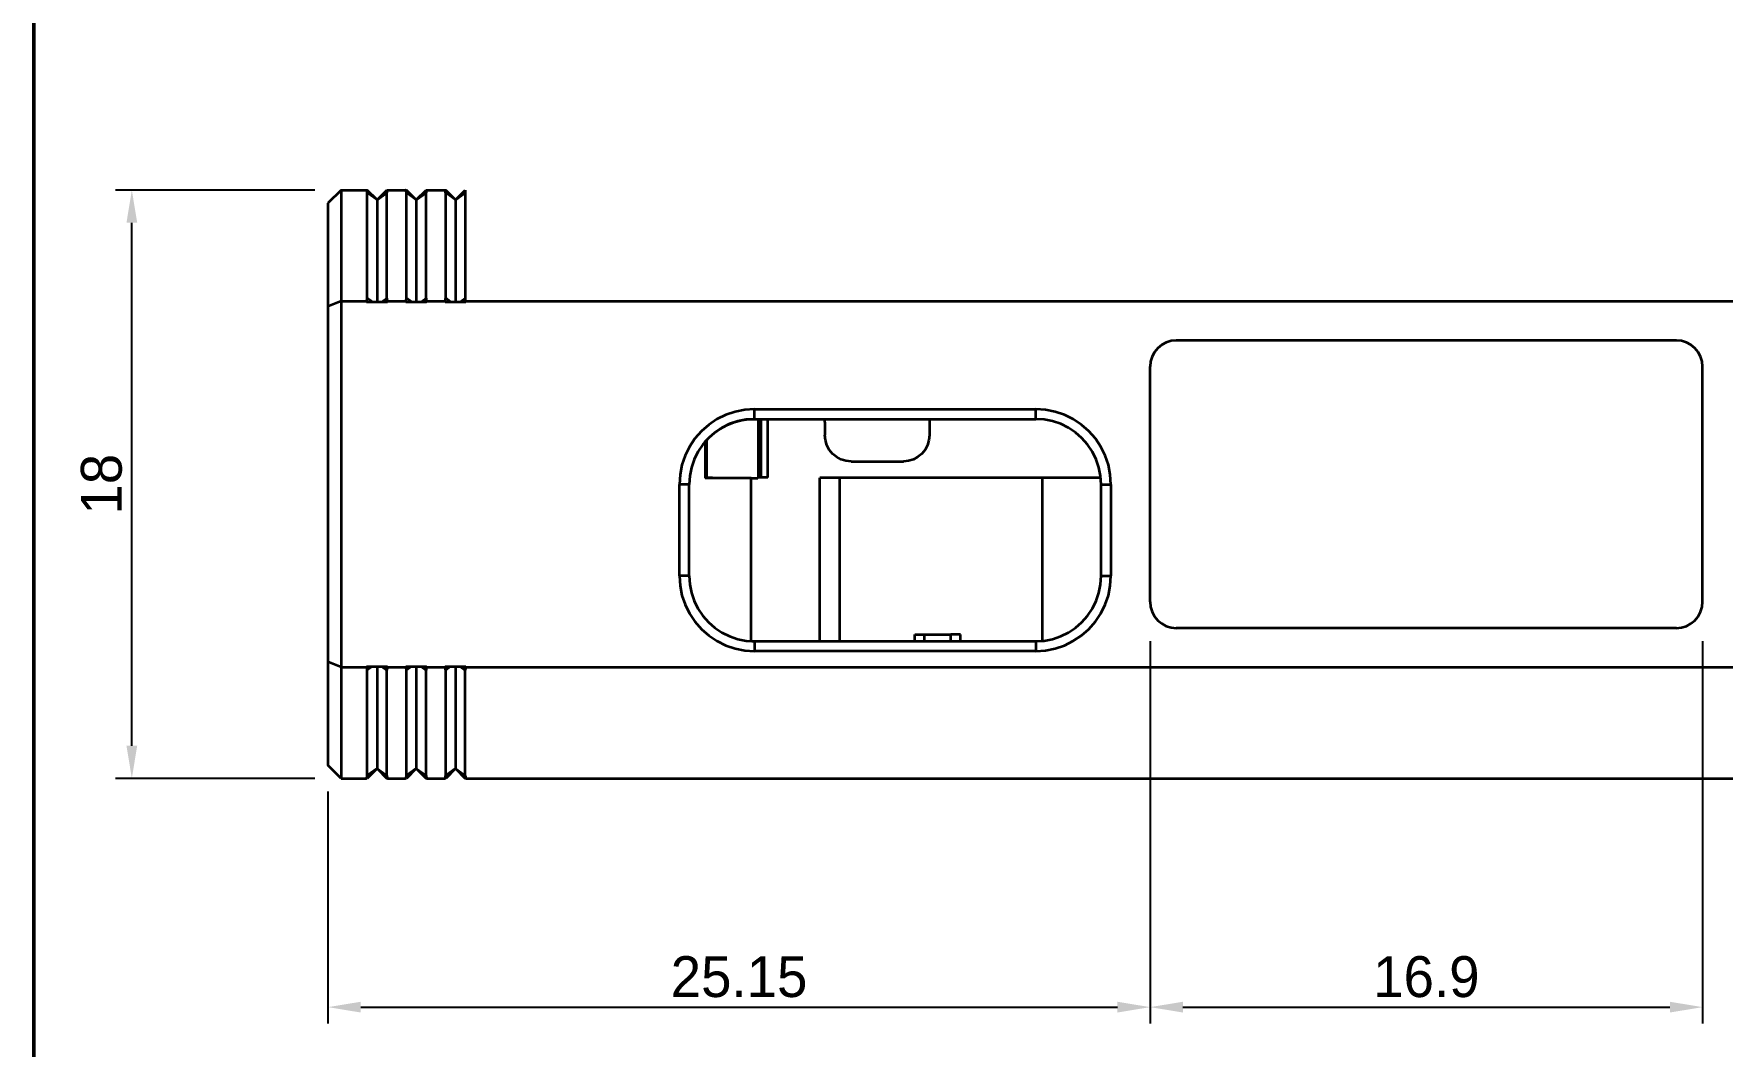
# Model space of a CAD drawing. Header units: millimetres. Extents: x 0 to 420, y 0 to 297.
# Drawn here: x 10 to 113.3, y 143.6 to 205.6 of the extents above; entities that cross this region are included whole.
import ezdxf

# ---------------------------------------------------------------- set-up
doc = ezdxf.new("R2010")
doc.units = ezdxf.units.MM
for name, color, linetype, lineweight in [('BORDER', 7, 'Continuous', 50), ('DIM', 5, 'Continuous', 13), ('VISIBLE', 7, 'Continuous', 35)]:
    doc.layers.add(name, color=color, linetype=linetype, lineweight=lineweight)
doc.dimstyles.new('FK', dxfattribs={"dimtxt": 2.5, "dimasz": 2, "dimexe": 1, "dimexo": 0.8, "dimgap": 0.6, "dimtad": 1, "dimdec": 3, "dimlfac": 0.5, "dimdsep": 46, "dimcen": 2.5, "dimclrd": 5, "dimclre": 5, "dimclrt": 7, "dimazin": 3, "dimtfac": 1, "dimtmove": 0, "dimatfit": 3})

msp = doc.modelspace()

# ---------------------------------------------------------------- linework, layer by layer
at = {"layer": 'BORDER'}
msp.add_lwpolyline([(10, 10), (410, 10), (410, 287), (10, 287)], close=True, dxfattribs=at)
at = {"layer": 'VISIBLE'}
for points in [[(28.8, 196), (28, 195.2)], [(28.8, 196), (30.3506, 196)], [(28.8, 196), (28.8, 189.2)], [(30.3506, 196), (30.3575, 196), (30.3638, 196), (30.3696, 196), (30.3749, 196), (30.3797, 196), (30.384, 196), (30.3878, 196), (30.391, 196), (30.3938, 196), (30.396, 196), (30.3978, 196), (30.399, 196), (30.3998, 196), (30.4, 196)], [(30.4, 195.8243), (30.3998, 195.8365), (30.399, 195.8487), (30.3978, 195.861), (30.396, 195.8732), (30.3938, 195.8856), (30.391, 195.8979), (30.3878, 195.9104), (30.384, 195.9229), (30.3797, 195.9355), (30.3749, 195.9481), (30.3696, 195.9609), (30.3638, 195.9738), (30.3575, 195.9868), (30.3506, 196)], [(31, 195.4), (30.4, 196)], [(31, 195.4), (30.4, 196)], [(30.4, 189.3757), (30.4, 195.8243)], [(31, 195.4), (30.4, 195.8243)], [(31, 195.4), (31.6, 196)], [(31, 195.4), (31.6, 195.8243)], [(31, 195.4), (31, 189.16)], [(31.6, 196), (31.6002, 196), (31.601, 196), (31.6022, 196), (31.604, 196), (31.6062, 196), (31.609, 196), (31.6122, 196), (31.616, 196), (31.6203, 196), (31.6251, 196), (31.6304, 196), (31.6362, 196), (31.6425, 196), (31.6494, 196)], [(31.6494, 196), (31.6425, 195.9868), (31.6362, 195.9738), (31.6304, 195.9609), (31.6251, 195.9481), (31.6203, 195.9355), (31.616, 195.9229), (31.6122, 195.9104), (31.609, 195.8979), (31.6062, 195.8856), (31.604, 195.8732), (31.6022, 195.861), (31.601, 195.8487), (31.6002, 195.8365), (31.6, 195.8243)], [(31.6, 189.3757), (31.6, 195.8243)], [(31.6494, 196), (32.7506, 196)], [(32.7506, 196), (32.7575, 196), (32.7638, 196), (32.7696, 196), (32.7749, 196), (32.7797, 196), (32.784, 196), (32.7878, 196), (32.791, 196), (32.7938, 196), (32.796, 196), (32.7978, 196), (32.799, 196), (32.7998, 196), (32.8, 196)], [(32.8, 195.8243), (32.7998, 195.8365), (32.799, 195.8487), (32.7978, 195.861), (32.796, 195.8732), (32.7938, 195.8856), (32.791, 195.8979), (32.7878, 195.9104), (32.784, 195.9229), (32.7797, 195.9355), (32.7749, 195.9481), (32.7696, 195.9609), (32.7638, 195.9738), (32.7575, 195.9868), (32.7506, 196)], [(33.4, 195.4), (32.8, 196)], [(32.8, 189.3757), (32.8, 195.8243)], [(33.4, 195.4), (32.8, 195.8243)], [(33.4, 195.4), (34, 196)], [(33.4, 195.4), (34, 195.8243)], [(33.4, 195.4), (33.4, 189.16)], [(34, 196), (34.0002, 196), (34.001, 196), (34.0022, 196), (34.004, 196), (34.0062, 196), (34.009, 196), (34.0122, 196), (34.016, 196), (34.0203, 196), (34.0251, 196), (34.0304, 196), (34.0362, 196), (34.0425, 196), (34.0494, 196)], [(34.0494, 196), (34.0425, 195.9868), (34.0362, 195.9738), (34.0304, 195.9609), (34.0251, 195.9481), (34.0203, 195.9355), (34.016, 195.9229), (34.0122, 195.9104), (34.009, 195.8979), (34.0062, 195.8856), (34.004, 195.8732), (34.0022, 195.861), (34.001, 195.8487), (34.0002, 195.8365), (34, 195.8243)], [(34, 189.3757), (34, 195.8243)], [(34.0494, 196), (35.1506, 196)], [(35.1506, 196), (35.1575, 196), (35.1638, 196), (35.1696, 196), (35.1749, 196), (35.1797, 196), (35.184, 196), (35.1878, 196), (35.191, 196), (35.1938, 196), (35.196, 196), (35.1978, 196), (35.199, 196), (35.1998, 196), (35.2, 196)], [(35.2, 195.8243), (35.1998, 195.8365), (35.199, 195.8487), (35.1978, 195.861), (35.196, 195.8732), (35.1938, 195.8856), (35.191, 195.8979), (35.1878, 195.9104), (35.184, 195.9229), (35.1797, 195.9355), (35.1749, 195.9481), (35.1696, 195.9609), (35.1638, 195.9738), (35.1575, 195.9868), (35.1506, 196)], [(35.8, 195.4), (35.2, 196)], [(35.2, 189.3757), (35.2, 195.8243)], [(35.8, 195.4), (35.2, 195.8243)], [(35.8, 195.4), (36.4, 196)], [(35.8, 195.4), (36.4, 195.8243)], [(35.8, 195.4), (35.8, 189.16)], [(36.4, 196), (36.4, 195.9991), (36.4, 195.9962), (36.4, 195.9915), (36.4, 195.985), (36.4, 195.9766), (36.4, 195.9663), (36.4, 195.9543), (36.4, 195.9406), (36.4, 195.9251), (36.4, 195.908), (36.4, 195.8893), (36.4, 195.8691), (36.4, 195.8474), (36.4, 195.8243)], [(36.4, 195.8243), (36.4, 189.3757)], [(28, 195.2), (28, 188.8686)], [(28.8, 189.2), (28, 188.8686)], [(28.8, 189.2), (30.3506, 189.2)], [(28.8, 189.2), (28.8, 166.8)], [(30.3506, 189.2), (30.3575, 189.2132), (30.3638, 189.2262), (30.3696, 189.2391), (30.3749, 189.2519), (30.3797, 189.2645), (30.384, 189.2771), (30.3878, 189.2896), (30.391, 189.3021), (30.3938, 189.3144), (30.396, 189.3268), (30.3978, 189.339), (30.399, 189.3513), (30.3998, 189.3635), (30.4, 189.3757)], [(30.3648, 189.16), (30.3639, 189.1628), (30.3629, 189.1657), (30.362, 189.1685), (30.361, 189.1713), (30.36, 189.1742), (30.359, 189.177), (30.358, 189.1799), (30.357, 189.1827), (30.3559, 189.1856), (30.3549, 189.1885), (30.3538, 189.1914), (30.3528, 189.1942), (30.3517, 189.1971), (30.3506, 189.2)], [(30.3648, 189.16), (31.6352, 189.16)], [(30.7051, 189.16), (30.4, 189.3757)], [(31.2949, 189.16), (31.6, 189.3757)], [(31.6, 189.3757), (31.6002, 189.3635), (31.601, 189.3513), (31.6022, 189.339), (31.604, 189.3268), (31.6062, 189.3144), (31.609, 189.3021), (31.6122, 189.2896), (31.616, 189.2771), (31.6203, 189.2645), (31.6251, 189.2519), (31.6304, 189.2391), (31.6362, 189.2262), (31.6425, 189.2132), (31.6494, 189.2)], [(31.6494, 189.2), (31.6483, 189.1971), (31.6472, 189.1942), (31.6462, 189.1914), (31.6451, 189.1885), (31.6441, 189.1856), (31.643, 189.1827), (31.642, 189.1799), (31.641, 189.177), (31.64, 189.1742), (31.639, 189.1713), (31.638, 189.1685), (31.6371, 189.1657), (31.6361, 189.1628), (31.6352, 189.16)], [(31.6494, 189.2), (32.7506, 189.2)], [(32.7506, 189.2), (32.7575, 189.2132), (32.7638, 189.2262), (32.7696, 189.2391), (32.7749, 189.2519), (32.7797, 189.2645), (32.784, 189.2771), (32.7878, 189.2896), (32.791, 189.3021), (32.7938, 189.3144), (32.796, 189.3268), (32.7978, 189.339), (32.799, 189.3513), (32.7998, 189.3635), (32.8, 189.3757)], [(32.7648, 189.16), (32.7639, 189.1628), (32.7629, 189.1657), (32.762, 189.1685), (32.761, 189.1713), (32.76, 189.1742), (32.759, 189.177), (32.758, 189.1799), (32.757, 189.1827), (32.7559, 189.1856), (32.7549, 189.1885), (32.7538, 189.1914), (32.7528, 189.1942), (32.7517, 189.1971), (32.7506, 189.2)], [(32.7648, 189.16), (34.0352, 189.16)], [(33.1051, 189.16), (32.8, 189.3757)], [(33.6949, 189.16), (34, 189.3757)], [(34, 189.3757), (34.0002, 189.3635), (34.001, 189.3513), (34.0022, 189.339), (34.004, 189.3268), (34.0062, 189.3144), (34.009, 189.3021), (34.0122, 189.2896), (34.016, 189.2771), (34.0203, 189.2645), (34.0251, 189.2519), (34.0304, 189.2391), (34.0362, 189.2262), (34.0425, 189.2132), (34.0494, 189.2)], [(34.0494, 189.2), (34.0483, 189.1971), (34.0472, 189.1942), (34.0462, 189.1914), (34.0451, 189.1885), (34.0441, 189.1856), (34.043, 189.1827), (34.042, 189.1799), (34.041, 189.177), (34.04, 189.1742), (34.039, 189.1713), (34.038, 189.1685), (34.0371, 189.1657), (34.0361, 189.1628), (34.0352, 189.16)], [(34.0494, 189.2), (35.1506, 189.2)], [(35.1506, 189.2), (35.1575, 189.2132), (35.1638, 189.2262), (35.1696, 189.2391), (35.1749, 189.2519), (35.1797, 189.2645), (35.184, 189.2771), (35.1878, 189.2896), (35.191, 189.3021), (35.1938, 189.3144), (35.196, 189.3268), (35.1978, 189.339), (35.199, 189.3513), (35.1998, 189.3635), (35.2, 189.3757)], [(35.1648, 189.16), (35.1639, 189.1628), (35.1629, 189.1657), (35.162, 189.1685), (35.161, 189.1713), (35.16, 189.1742), (35.159, 189.177), (35.158, 189.1799), (35.157, 189.1827), (35.1559, 189.1856), (35.1549, 189.1885), (35.1538, 189.1914), (35.1528, 189.1942), (35.1517, 189.1971), (35.1506, 189.2)], [(35.1648, 189.16), (36.4352, 189.16)], [(35.5051, 189.16), (35.2, 189.3757)], [(36.0949, 189.16), (36.4, 189.3757)], [(36.4, 189.3757), (36.4, 189.3647), (36.4, 189.3535), (36.4, 189.3419), (36.4, 189.3302), (36.4, 189.3181), (36.4, 189.3058), (36.4, 189.2933), (36.4, 189.2806), (36.4, 189.2677), (36.4, 189.2545), (36.4, 189.2412), (36.4, 189.2276), (36.4, 189.2139), (36.4, 189.2)], [(36.4494, 189.2), (36.4457, 189.2), (36.4421, 189.2), (36.4384, 189.2), (36.4348, 189.2), (36.4312, 189.2), (36.4277, 189.2), (36.4241, 189.2), (36.4206, 189.2), (36.4171, 189.2), (36.4137, 189.2), (36.4102, 189.2), (36.4068, 189.2), (36.4034, 189.2), (36.4, 189.2)], [(36.4494, 189.2), (36.4483, 189.1971), (36.4472, 189.1942), (36.4462, 189.1914), (36.4451, 189.1885), (36.4441, 189.1856), (36.443, 189.1827), (36.442, 189.1799), (36.441, 189.177), (36.44, 189.1742), (36.439, 189.1713), (36.438, 189.1685), (36.4371, 189.1657), (36.4361, 189.1628), (36.4352, 189.16)], [(36.4494, 189.2), (203.2506, 189.2)], [(28, 188.8686), (28, 167.1314)], [(79.9, 186.8), (79.5879, 186.7693), (79.2877, 186.6782), (79.0111, 186.5304), (78.7686, 186.3314), (78.5696, 186.0889), (78.4218, 185.8123), (78.3307, 185.5121), (78.3, 185.2)], [(110.5, 186.8), (79.9, 186.8)], [(112.1, 185.2), (112.0693, 185.5121), (111.9782, 185.8123), (111.8304, 186.0889), (111.6314, 186.3314), (111.3889, 186.5304), (111.1123, 186.6782), (110.8121, 186.7693), (110.5, 186.8)], [(78.3, 170.8), (78.3, 185.2)], [(112.1, 170.8), (112.1, 185.2)], [(54.1, 182.59), (53.4996, 182.5506), (52.9094, 182.4333), (52.3397, 182.2398), (51.8, 181.9737), (51.2997, 181.6394), (50.8473, 181.2427), (50.4506, 180.7903), (50.1163, 180.29), (49.8502, 179.7503), (49.6567, 179.1806), (49.5394, 178.5904), (49.5, 177.99)], [(54.1, 181.99), (53.5779, 181.9558), (53.0647, 181.8537), (52.5693, 181.6855), (52.1, 181.4541), (51.665, 181.1634), (51.2716, 180.8184), (50.9266, 180.425), (50.6359, 179.99), (50.4045, 179.5207), (50.2363, 179.0253), (50.1342, 178.5121), (50.1, 177.99)], [(51.0852, 180.6189), (51.3334, 180.8789), (51.6371, 181.1419), (51.9963, 181.3922), (52.4083, 181.6147), (52.8585, 181.7925), (53.3156, 181.9123), (53.7401, 181.9738), (54.1, 181.99)], [(54.1, 182.59), (71.3, 182.59)], [(54.1, 181.99), (54.1, 182.59)], [(54.1, 181.99), (71.3, 181.99)], [(54.3148, 181.99), (54.3148, 178.42)], [(54.5005, 178.42), (54.5005, 181.99)], [(54.9, 178.42), (54.9, 181.99)], [(58.4, 181.8), (58.4113, 181.99)], [(64.7887, 181.99), (64.8, 181.8)], [(75.9, 177.99), (75.8606, 178.5904), (75.7433, 179.1806), (75.5498, 179.7503), (75.2837, 180.29), (74.9494, 180.7903), (74.5527, 181.2427), (74.1003, 181.6394), (73.6, 181.9737), (73.0603, 182.2398), (72.4906, 182.4333), (71.9004, 182.5506), (71.3, 182.59)], [(71.3, 181.99), (71.3, 182.59)], [(75.3, 177.99), (75.2658, 178.5121), (75.1637, 179.0253), (74.9955, 179.5207), (74.7641, 179.99), (74.4734, 180.425), (74.1284, 180.8184), (73.735, 181.1634), (73.3, 181.4541), (72.8307, 181.6855), (72.3353, 181.8537), (71.8221, 181.9558), (71.3, 181.99)], [(58.4, 181.8), (58.4, 181)], [(60, 179.4), (59.6879, 179.4307), (59.3877, 179.5218), (59.1111, 179.6696), (58.8686, 179.8686), (58.6696, 180.1111), (58.5218, 180.3877), (58.4307, 180.6879), (58.4, 181)], [(64.8, 181), (64.7693, 180.6879), (64.6782, 180.3877), (64.5304, 180.1111), (64.3314, 179.8686), (64.0889, 179.6696), (63.8123, 179.5218), (63.5121, 179.4307), (63.2, 179.4)], [(64.8, 181.8), (64.8, 181)], [(51.0852, 180.6189), (51.0852, 178.38)], [(51.1881, 178.4), (51.1881, 180.7325)], [(60, 179.4), (63.2, 179.4)], [(49.5, 172.39), (49.5, 177.99)], [(50.1, 177.99), (49.5, 177.99)], [(50.1, 172.39), (50.1, 177.99)], [(53.8818, 178.38), (51.0852, 178.38)], [(51.851, 178.38), (51.7867, 178.38), (51.7236, 178.38), (51.6617, 178.38), (51.6012, 178.38), (51.5421, 178.38), (51.4844, 178.38), (51.4284, 178.38), (51.3739, 178.38), (51.3212, 178.38), (51.2702, 178.38), (51.221, 178.38), (51.1738, 178.38), (51.1285, 178.38), (51.0852, 178.38)], [(51.5249, 178.4), (51.4969, 178.4), (51.4695, 178.4), (51.4426, 178.4), (51.4164, 178.4), (51.3908, 178.4), (51.3658, 178.4), (51.3414, 178.4), (51.3176, 178.4), (51.2944, 178.4), (51.2719, 178.4), (51.25, 178.4), (51.2288, 178.4), (51.2081, 178.4), (51.1881, 178.4)], [(51.1881, 178.4), (51.228, 178.4), (51.2691, 178.4), (51.3115, 178.4), (51.3552, 178.4), (51.4001, 178.4), (51.4461, 178.4), (51.4932, 178.4), (51.5415, 178.4), (51.5907, 178.4), (51.641, 178.4), (51.6922, 178.4), (51.7443, 178.4), (51.7972, 178.4), (51.851, 178.4)], [(51.851, 178.38), (51.851, 178.4)], [(52.1, 178.38), (52.0821, 178.38), (52.0642, 178.38), (52.0463, 178.38), (52.0284, 178.38), (52.0105, 178.38), (51.9927, 178.38), (51.9748, 178.38), (51.957, 178.38), (51.9392, 178.38), (51.9215, 178.38), (51.9038, 178.38), (51.8862, 178.38), (51.8686, 178.38), (51.851, 178.38)], [(53.8818, 178.38), (54.3, 178.38)], [(53.8818, 168.396), (53.8818, 178.38)], [(54.3, 178.42), (54.3, 178.38)], [(54.3, 178.42), (54.3011, 178.42), (54.3021, 178.42), (54.3032, 178.42), (54.3043, 178.42), (54.3053, 178.42), (54.3064, 178.42), (54.3074, 178.42), (54.3085, 178.42), (54.3095, 178.42), (54.3106, 178.42), (54.3117, 178.42), (54.3127, 178.42), (54.3138, 178.42), (54.3148, 178.42)], [(54.5005, 178.42), (54.3148, 178.42)], [(54.9, 178.42), (54.8714, 178.42), (54.8428, 178.42), (54.8143, 178.42), (54.7857, 178.42), (54.7571, 178.42), (54.7286, 178.42), (54.7, 178.42), (54.6715, 178.42), (54.6429, 178.42), (54.6144, 178.42), (54.5859, 178.42), (54.5574, 178.42), (54.529, 178.42), (54.5005, 178.42)], [(58.1, 168.39), (58.1, 178.4)], [(59.3, 178.4), (59.2925, 178.4), (59.2699, 178.4), (59.2327, 178.4), (59.1812, 178.4), (59.1161, 178.4), (59.0382, 178.4), (58.9485, 178.4), (58.8482, 178.4), (58.7384, 178.4), (58.6207, 178.4), (58.4963, 178.4), (58.367, 178.4), (58.2344, 178.4), (58.1, 178.4)], [(71.7182, 178.4), (59.3, 178.4)], [(59.3, 178.4), (59.3, 168.39)], [(75.2789, 178.4), (71.7182, 178.4)], [(71.7182, 168.4119), (71.7182, 178.4)], [(75.3, 172.39), (75.3, 177.99)], [(75.3, 177.99), (75.9, 177.99)], [(75.9, 177.99), (75.9, 172.39)], [(49.5, 172.39), (49.5394, 171.7896), (49.6567, 171.1994), (49.8502, 170.6297), (50.1163, 170.09), (50.4506, 169.5897), (50.8473, 169.1373), (51.2997, 168.7406), (51.8, 168.4063), (52.3397, 168.1402), (52.9094, 167.9467), (53.4996, 167.8294), (54.1, 167.79)], [(50.1, 172.39), (49.5, 172.39)], [(50.1, 172.39), (50.1342, 171.8679), (50.2363, 171.3547), (50.4045, 170.8593), (50.6359, 170.39), (50.9266, 169.955), (51.2716, 169.5616), (51.665, 169.2166), (52.1, 168.9259), (52.5693, 168.6945), (53.0647, 168.5263), (53.5779, 168.4242), (54.1, 168.39)], [(71.3, 167.79), (71.9004, 167.8294), (72.4906, 167.9467), (73.0603, 168.1402), (73.6, 168.4063), (74.1003, 168.7406), (74.5527, 169.1373), (74.9494, 169.5897), (75.2837, 170.09), (75.5498, 170.6297), (75.7433, 171.1994), (75.8606, 171.7896), (75.9, 172.39)], [(71.3, 168.39), (71.8221, 168.4242), (72.3353, 168.5263), (72.8307, 168.6945), (73.3, 168.9259), (73.735, 169.2166), (74.1284, 169.5616), (74.4734, 169.955), (74.7641, 170.39), (74.9955, 170.8593), (75.1637, 171.3547), (75.2658, 171.8679), (75.3, 172.39)], [(75.3, 172.39), (75.9, 172.39)], [(78.3, 170.8), (78.3307, 170.4879), (78.4218, 170.1877), (78.5696, 169.9111), (78.7686, 169.6686), (79.0111, 169.4696), (79.2877, 169.3218), (79.5879, 169.2307), (79.9, 169.2)], [(110.5, 169.2), (110.8121, 169.2307), (111.1123, 169.3218), (111.3889, 169.4696), (111.6314, 169.6686), (111.8304, 169.9111), (111.9782, 170.1877), (112.0693, 170.4879), (112.1, 170.8)], [(53.9362, 168.3934), (54.1, 168.39)], [(54.1, 168.39), (71.3, 168.39)], [(54.1, 168.39), (54.1, 167.79)], [(63.9, 168.8), (63.9038, 168.8), (63.915, 168.8), (63.9337, 168.8), (63.9594, 168.8), (63.992, 168.8), (64.0309, 168.8), (64.0757, 168.8), (64.1259, 168.8), (64.1808, 168.8), (64.2397, 168.8), (64.3018, 168.8), (64.3665, 168.8), (64.4328, 168.8), (64.5, 168.8)], [(63.9, 168.39), (63.9, 168.8)], [(64.5, 168.8), (66.1, 168.8)], [(64.5, 168.39), (64.5, 168.8)], [(66.7, 168.8), (66.6962, 168.8), (66.685, 168.8), (66.6663, 168.8), (66.6406, 168.8), (66.608, 168.8), (66.5691, 168.8), (66.5243, 168.8), (66.4741, 168.8), (66.4192, 168.8), (66.3603, 168.8), (66.2982, 168.8), (66.2335, 168.8), (66.1672, 168.8), (66.1, 168.8)], [(66.1, 168.39), (66.1, 168.8)], [(66.7, 168.39), (66.7, 168.8)], [(66.7, 168.39), (66.7, 168.8)], [(66.7, 168.39), (66.7, 168.8)], [(71.3, 168.39), (71.3, 167.79)], [(110.5, 169.2), (79.9, 169.2)], [(71.3, 167.79), (54.1, 167.79)], [(28, 167.1314), (28, 160.8)], [(28.8, 166.8), (28, 167.1314)], [(28.8, 166.8), (30.3506, 166.8)], [(28.8, 166.8), (28.8, 160)], [(30.3506, 166.8), (30.3517, 166.8029), (30.3528, 166.8058), (30.3538, 166.8086), (30.3549, 166.8115), (30.3559, 166.8144), (30.357, 166.8173), (30.358, 166.8201), (30.359, 166.823), (30.36, 166.8258), (30.361, 166.8287), (30.362, 166.8315), (30.3629, 166.8343), (30.3639, 166.8372), (30.3648, 166.84)], [(30.4, 166.6243), (30.3998, 166.6365), (30.399, 166.6487), (30.3978, 166.661), (30.396, 166.6732), (30.3938, 166.6856), (30.391, 166.6979), (30.3878, 166.7104), (30.384, 166.7229), (30.3797, 166.7355), (30.3749, 166.7481), (30.3696, 166.7609), (30.3638, 166.7738), (30.3575, 166.7868), (30.3506, 166.8)], [(30.3648, 166.84), (31.6352, 166.84)], [(30.7051, 166.84), (30.4, 166.6243)], [(30.4, 160.1757), (30.4, 166.6243)], [(31, 166.84), (31, 160.6)], [(31.2949, 166.84), (31.6, 166.6243)], [(31.6494, 166.8), (31.6425, 166.7868), (31.6362, 166.7738), (31.6304, 166.7609), (31.6251, 166.7481), (31.6203, 166.7355), (31.616, 166.7229), (31.6122, 166.7104), (31.609, 166.6979), (31.6062, 166.6856), (31.604, 166.6732), (31.6022, 166.661), (31.601, 166.6487), (31.6002, 166.6365), (31.6, 166.6243)], [(31.6, 160.1757), (31.6, 166.6243)], [(31.6352, 166.84), (31.6361, 166.8372), (31.6371, 166.8343), (31.638, 166.8315), (31.639, 166.8287), (31.64, 166.8258), (31.641, 166.823), (31.642, 166.8201), (31.643, 166.8173), (31.6441, 166.8144), (31.6451, 166.8115), (31.6462, 166.8086), (31.6472, 166.8058), (31.6483, 166.8029), (31.6494, 166.8)], [(31.6494, 166.8), (32.7506, 166.8)], [(32.7506, 166.8), (32.7517, 166.8029), (32.7528, 166.8058), (32.7538, 166.8086), (32.7549, 166.8115), (32.7559, 166.8144), (32.757, 166.8173), (32.758, 166.8201), (32.759, 166.823), (32.76, 166.8258), (32.761, 166.8287), (32.762, 166.8315), (32.7629, 166.8343), (32.7639, 166.8372), (32.7648, 166.84)], [(32.8, 166.6243), (32.7998, 166.6365), (32.799, 166.6487), (32.7978, 166.661), (32.796, 166.6732), (32.7938, 166.6856), (32.791, 166.6979), (32.7878, 166.7104), (32.784, 166.7229), (32.7797, 166.7355), (32.7749, 166.7481), (32.7696, 166.7609), (32.7638, 166.7738), (32.7575, 166.7868), (32.7506, 166.8)], [(32.7648, 166.84), (34.0352, 166.84)], [(33.1051, 166.84), (32.8, 166.6243)], [(32.8, 160.1757), (32.8, 166.6243)], [(33.4, 166.84), (33.4, 160.6)], [(33.6949, 166.84), (34, 166.6243)], [(34.0494, 166.8), (34.0425, 166.7868), (34.0362, 166.7738), (34.0304, 166.7609), (34.0251, 166.7481), (34.0203, 166.7355), (34.016, 166.7229), (34.0122, 166.7104), (34.009, 166.6979), (34.0062, 166.6856), (34.004, 166.6732), (34.0022, 166.661), (34.001, 166.6487), (34.0002, 166.6365), (34, 166.6243)], [(34, 160.1757), (34, 166.6243)], [(34.0352, 166.84), (34.0361, 166.8372), (34.0371, 166.8343), (34.038, 166.8315), (34.039, 166.8287), (34.04, 166.8258), (34.041, 166.823), (34.042, 166.8201), (34.043, 166.8173), (34.0441, 166.8144), (34.0451, 166.8115), (34.0462, 166.8086), (34.0472, 166.8058), (34.0483, 166.8029), (34.0494, 166.8)], [(34.0494, 166.8), (35.1506, 166.8)], [(35.1506, 166.8), (35.1517, 166.8029), (35.1528, 166.8058), (35.1538, 166.8086), (35.1549, 166.8115), (35.1559, 166.8144), (35.157, 166.8173), (35.158, 166.8201), (35.159, 166.823), (35.16, 166.8258), (35.161, 166.8287), (35.162, 166.8315), (35.1629, 166.8343), (35.1639, 166.8372), (35.1648, 166.84)], [(35.2, 166.6243), (35.1998, 166.6365), (35.199, 166.6487), (35.1978, 166.661), (35.196, 166.6732), (35.1938, 166.6856), (35.191, 166.6979), (35.1878, 166.7104), (35.184, 166.7229), (35.1797, 166.7355), (35.1749, 166.7481), (35.1696, 166.7609), (35.1638, 166.7738), (35.1575, 166.7868), (35.1506, 166.8)], [(35.1648, 166.84), (36.4352, 166.84)], [(35.5051, 166.84), (35.2, 166.6243)], [(35.2, 160.1757), (35.2, 166.6243)], [(35.8, 166.84), (35.8, 160.6)], [(36.0949, 166.84), (36.4, 166.6243)], [(36.4494, 166.8), (36.4425, 166.7868), (36.4362, 166.7738), (36.4304, 166.7609), (36.4251, 166.7481), (36.4203, 166.7355), (36.416, 166.7229), (36.4122, 166.7104), (36.409, 166.6979), (36.4062, 166.6856), (36.404, 166.6732), (36.4022, 166.661), (36.401, 166.6487), (36.4002, 166.6365), (36.4, 166.6243)], [(36.4, 160.1757), (36.4, 166.6243)], [(36.4352, 166.84), (36.4361, 166.8372), (36.4371, 166.8343), (36.438, 166.8315), (36.439, 166.8287), (36.44, 166.8258), (36.441, 166.823), (36.442, 166.8201), (36.443, 166.8173), (36.4441, 166.8144), (36.4451, 166.8115), (36.4462, 166.8086), (36.4472, 166.8058), (36.4483, 166.8029), (36.4494, 166.8)], [(36.4494, 166.8), (203.2506, 166.8)], [(28.8, 160), (28, 160.8)], [(30.3506, 160), (30.3575, 160.0132), (30.3638, 160.0262), (30.3696, 160.0391), (30.3749, 160.0519), (30.3797, 160.0645), (30.384, 160.0771), (30.3878, 160.0896), (30.391, 160.1021), (30.3938, 160.1144), (30.396, 160.1268), (30.3978, 160.139), (30.399, 160.1513), (30.3998, 160.1635), (30.4, 160.1757)], [(31, 160.6), (30.4, 160)], [(31, 160.6), (30.4, 160.1757)], [(31, 160.6), (31.6, 160)], [(31, 160.6), (31.6, 160.1757)], [(31.6, 160.1757), (31.6002, 160.1635), (31.601, 160.1513), (31.6022, 160.139), (31.604, 160.1268), (31.6062, 160.1144), (31.609, 160.1021), (31.6122, 160.0896), (31.616, 160.0771), (31.6203, 160.0645), (31.6251, 160.0519), (31.6304, 160.0391), (31.6362, 160.0262), (31.6425, 160.0132), (31.6494, 160)], [(32.7506, 160), (32.7575, 160.0132), (32.7638, 160.0262), (32.7696, 160.0391), (32.7749, 160.0519), (32.7797, 160.0645), (32.784, 160.0771), (32.7878, 160.0896), (32.791, 160.1021), (32.7938, 160.1144), (32.796, 160.1268), (32.7978, 160.139), (32.799, 160.1513), (32.7998, 160.1635), (32.8, 160.1757)], [(33.4, 160.6), (32.8, 160)], [(33.4, 160.6), (32.8, 160.1757)], [(33.4, 160.6), (34, 160)], [(33.4, 160.6), (34, 160.1757)], [(34, 160.1757), (34.0002, 160.1635), (34.001, 160.1513), (34.0022, 160.139), (34.004, 160.1268), (34.0062, 160.1144), (34.009, 160.1021), (34.0122, 160.0896), (34.016, 160.0771), (34.0203, 160.0645), (34.0251, 160.0519), (34.0304, 160.0391), (34.0362, 160.0262), (34.0425, 160.0132), (34.0494, 160)], [(35.1506, 160), (35.1575, 160.0132), (35.1638, 160.0262), (35.1696, 160.0391), (35.1749, 160.0519), (35.1797, 160.0645), (35.184, 160.0771), (35.1878, 160.0896), (35.191, 160.1021), (35.1938, 160.1144), (35.196, 160.1268), (35.1978, 160.139), (35.199, 160.1513), (35.1998, 160.1635), (35.2, 160.1757)], [(35.8, 160.6), (35.2, 160)], [(35.8, 160.6), (35.2, 160.1757)], [(35.8, 160.6), (36.4, 160)], [(35.8, 160.6), (36.4, 160.1757)], [(36.4, 160.1757), (36.4002, 160.1635), (36.401, 160.1513), (36.4022, 160.139), (36.404, 160.1268), (36.4062, 160.1144), (36.409, 160.1021), (36.4122, 160.0896), (36.416, 160.0771), (36.4203, 160.0645), (36.4251, 160.0519), (36.4304, 160.0391), (36.4362, 160.0262), (36.4425, 160.0132), (36.4494, 160)], [(28.8, 160), (30.3506, 160)], [(30.4, 160), (30.3998, 160), (30.399, 160), (30.3978, 160), (30.396, 160), (30.3938, 160), (30.391, 160), (30.3878, 160), (30.384, 160), (30.3797, 160), (30.3749, 160), (30.3696, 160), (30.3638, 160), (30.3575, 160), (30.3506, 160)], [(31.6494, 160), (31.6425, 160), (31.6362, 160), (31.6304, 160), (31.6251, 160), (31.6203, 160), (31.616, 160), (31.6122, 160), (31.609, 160), (31.6062, 160), (31.604, 160), (31.6022, 160), (31.601, 160), (31.6002, 160), (31.6, 160)], [(31.6494, 160), (32.7506, 160)], [(32.8, 160), (32.7998, 160), (32.799, 160), (32.7978, 160), (32.796, 160), (32.7938, 160), (32.791, 160), (32.7878, 160), (32.784, 160), (32.7797, 160), (32.7749, 160), (32.7696, 160), (32.7638, 160), (32.7575, 160), (32.7506, 160)], [(34.0494, 160), (34.0425, 160), (34.0362, 160), (34.0304, 160), (34.0251, 160), (34.0203, 160), (34.016, 160), (34.0122, 160), (34.009, 160), (34.0062, 160), (34.004, 160), (34.0022, 160), (34.001, 160), (34.0002, 160), (34, 160)], [(34.0494, 160), (35.1506, 160)], [(35.2, 160), (35.1998, 160), (35.199, 160), (35.1978, 160), (35.196, 160), (35.1938, 160), (35.191, 160), (35.1878, 160), (35.184, 160), (35.1797, 160), (35.1749, 160), (35.1696, 160), (35.1638, 160), (35.1575, 160), (35.1506, 160)], [(36.4494, 160), (36.4425, 160), (36.4362, 160), (36.4304, 160), (36.4251, 160), (36.4203, 160), (36.416, 160), (36.4122, 160), (36.409, 160), (36.4062, 160), (36.404, 160), (36.4022, 160), (36.401, 160), (36.4002, 160), (36.4, 160)], [(36.4494, 160), (203.2506, 160)]]:
    msp.add_lwpolyline(points, dxfattribs=at)

# ---------------------------------------------------------------- dimensions: what is measured, and where the dimension line sits
at = {"layer": 'DIM'}
msp.add_linear_dim(base=(16, 160), p1=(28, 160), p2=(28, 196), angle=90, dimstyle='FK', dxfattribs=at).render()
for base, p1, p2 in [((28, 146), (28, 160), (78.3, 169.2)), ((78.3, 146), (78.3, 169.2), (112.1, 169.2))]:
    msp.add_linear_dim(base=base, p1=p1, p2=p2, dimstyle='FK', dxfattribs=at).render()

doc.saveas('drawing.dxf')
